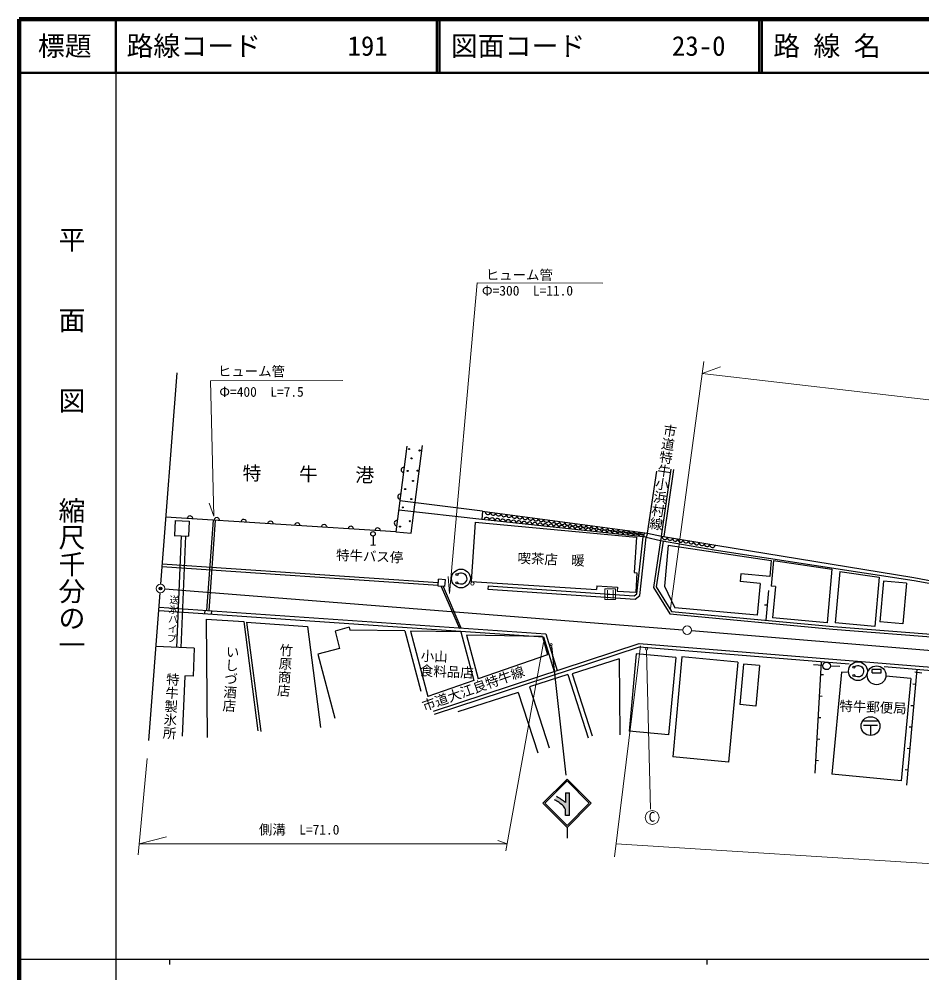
# Model space of a CAD drawing. Units: millimetres, scale not verified. Extents: x 40000 to 680000, y 20000 to 380000.
# Drawn here: x 40000 to 208061, y 202409 to 380000 of the extents above; entities that cross this region are included whole.
import ezdxf
from ezdxf.enums import TextEntityAlignment as Align

# ---------------------------------------------------------------- set-up
doc = ezdxf.new("R2010")
doc.units = ezdxf.units.MM
doc.header["$LTSCALE"] = 1000
doc.header["$PDMODE"] = 32
doc.header["$PDSIZE"] = 500
for name, color, linetype, lineweight in [('M-BGD', 7, 'Continuous', 25), ('M-BGD-EXST', 7, 'Continuous', 25), ('M-BGD-HTXT', 7, 'Continuous', 13), ('M-BGD-RSTR', 7, 'Continuous', 13), ('M-STR-HTXT', 7, 'Continuous', 13), ('M-STR-STRC', 7, 'Continuous', 25), ('M-TTL', 2, 'Continuous', 140), ('M-TTL-BAND', 7, 'Continuous', 25), ('M-TTL-LINE', 7, 'Continuous', 50), ('M-TTL-TXT', 7, 'Continuous', 50)]:
    doc.layers.add(name, color=color, linetype=linetype, lineweight=lineweight)
doc.layers.add('M-OTRS', color=6, linetype='Continuous')
doc.styles.add('@ＭＳ ゴシック', font='')
doc.styles.add('ＭＳ ゴシック', font='')
doc.styles.get('@ＭＳ ゴシック').set_extended_font_data('@MS Gothic')
doc.styles.get('ＭＳ ゴシック').set_extended_font_data('MS Gothic')

msp = doc.modelspace()

# ---------------------------------------------------------------- hatches: boundary and pattern name
at = {"layer": 'M-STR-STRC'}
msp.add_hatch(color=256, dxfattribs=at).paths.add_polyline_path([(142462, 235913), (142462, 231743), (141701, 231743), (141701, 232616), (141702, 232621), (141702, 232637), (141702, 232654), (141702, 232671), (141702, 232688), (141701, 232705), (141701, 232722), (141699, 232739), (141698, 232756), (141696, 232773), (141694, 232790), (141692, 232807), (141689, 232823), (141686, 232840), (141683, 232857), (141679, 232873), (141675, 232890), (141671, 232906), (141667, 232923), (141662, 232939), (141657, 232955), (141652, 232971), (141646, 232987), (141640, 233003), (141634, 233019), (141628, 233035), (141621, 233050), (141614, 233066), (141607, 233081), (141600, 233096), (141592, 233112), (141584, 233126), (141576, 233141), (141567, 233156), (141558, 233171), (141549, 233185), (141540, 233199), (141531, 233213), (141521, 233227), (141511, 233241), (141501, 233254), (141490, 233268), (141479, 233281), (141469, 233294), (141457, 233307), (141446, 233319), (141434, 233332), (141423, 233344), (141411, 233356), (141398, 233367), (141386, 233379), (141373, 233390), (141361, 233401), (141348, 233412), (141334, 233423), (141321, 233433), (141279, 233477), (141205, 233551), (141129, 233624), (141052, 233696), (140974, 233766), (140895, 233835), (140815, 233902), (140733, 233969), (140650, 234033), (140567, 234097), (140482, 234158), (140396, 234219), (140309, 234277), (140220, 234335), (140131, 234390), (140041, 234445), (139950, 234497), (139859, 234548), (139766, 234597), (139672, 234645), (140025, 235237), (140162, 235166), (140298, 235093), (140433, 235017), (140566, 234939), (140698, 234859), (140828, 234776), (140958, 234691), (141085, 234604), (141211, 234514), (141336, 234423), (141458, 234329), (141580, 234233), (141699, 234135), (141730, 234110), (141730, 235913)])

# ---------------------------------------------------------------- linework, layer by layer
at = {"layer": 'M-BGD'}
for p, q in [((69357, 314159), (66335, 274797)), ((112207, 300503), (110140, 284540)), ((112994, 284300), (115095, 300605)), ((156986, 284310), (158717, 295801)), ((159589, 283716), (161411, 296212)), ((160084, 283644), (161906, 296140)), ((126294, 288375), (110889, 290323)), ((126157, 286822), (110662, 288574)), ((126294, 288375), (126157, 286822)), ((126294, 288375), (156986, 284310)), ((110140, 284540), (67344, 287280)), ((69036, 286649), (68910, 283875)), ((69036, 286649), (71665, 286530)), ((71665, 286530), (71539, 283756)), ((74980, 269869), (76164, 286716)), ((75379, 269842), (76563, 286690)), ((124881, 286328), (124156, 275303)), ((124881, 286328), (154923, 283510)), ((156758, 283533), (126157, 286822)), ((110140, 284540), (112994, 284300)), ((156986, 284310), (156758, 283533)), ((156986, 284310), (159589, 283716)), ((68881, 283876), (71539, 283756)), ((69359, 262991), (70261, 283814)), ((70159, 262957), (71060, 283777)), ((105887, 283748), (105912, 282082)), ((154923, 283510), (154491, 276944)), ((154986, 272987), (156161, 283599)), ((155555, 272671), (156758, 283533)), ((156758, 283533), (159418, 282900)), ((159418, 282900), (158081, 274175)), ((159912, 282824), (158604, 274281)), ((159589, 283716), (159418, 282900)), ((159418, 282900), (169375, 281210)), ((159589, 283716), (169683, 282026)), ((105496, 282075), (106329, 282088)), ((160814, 282055), (160123, 274420)), ((160814, 282055), (180029, 279213)), ((169375, 281210), (206598, 275501)), ((169683, 282026), (206553, 276003)), ((180029, 279213), (179759, 276233)), ((180456, 279173), (180024, 274403)), ((180456, 279173), (191301, 277592)), ((66598, 278053), (118007, 274580)), ((66631, 278552), (118039, 275079)), ((191301, 277592), (190397, 267606)), ((192781, 277134), (191918, 267595)), ((192781, 277134), (200117, 276086)), ((117996, 274411), (118079, 275697)), ((119356, 275614), (118079, 275697)), ((119272, 274328), (119356, 275614)), ((121660, 276731), (121941, 276858)), ((121941, 276858), (122175, 276899)), ((122175, 276899), (122368, 276889)), ((122368, 276889), (122581, 276848)), ((122581, 276848), (122794, 276757)), ((122794, 276757), (122966, 276635)), ((122966, 276635), (123108, 276493)), ((123108, 276493), (123240, 276280)), ((123261, 275498), (123129, 275224)), ((123240, 276280), (123311, 276056)), ((123322, 275721), (123261, 275498)), ((123311, 276056), (123322, 275721)), ((124156, 275303), (147478, 273767)), ((154491, 276944), (155018, 276909)), ((155018, 276909), (154779, 273287)), ((174372, 276720), (174241, 275269)), ((177953, 274933), (174241, 275269)), ((179759, 276233), (174372, 276720)), ((200117, 276086), (199288, 266928)), ((200911, 275359), (200227, 267800)), ((205169, 274974), (200911, 275359)), ((206553, 276003), (233774, 270933)), ((206598, 275501), (233682, 270385)), ((119272, 274328), (117996, 274411)), ((118582, 274373), (121963, 266554)), ((118918, 274351), (122238, 266673)), ((121880, 274838), (121673, 274937)), ((122154, 274767), (121880, 274838)), ((122357, 274777), (122154, 274767)), ((122560, 274808), (122357, 274777)), ((122723, 274869), (122560, 274808)), ((122916, 275001), (122723, 274869)), ((123129, 275224), (122916, 275001)), ((127324, 274457), (127283, 273859)), ((127283, 273859), (154687, 271986)), ((127324, 274457), (154497, 272601)), ((147527, 274508), (147478, 273767)), ((147527, 274508), (151401, 274253)), ((151401, 274253), (151353, 273512)), ((151353, 273512), (154779, 273287)), ((158081, 274175), (161126, 269243)), ((158604, 274281), (161421, 269717)), ((160123, 274420), (162057, 270398)), ((177953, 274933), (177417, 269009)), ((179486, 273598), (178984, 268117)), ((180804, 274333), (180024, 274403)), ((180804, 274333), (180278, 268521)), ((205169, 274974), (204485, 267415)), ((66213, 273203), (64101, 245694)), ((154497, 272601), (154986, 272987)), ((154687, 271986), (155555, 272671)), ((66102, 270478), (138082, 265545)), ((177417, 269009), (162057, 270398)), ((179235, 270857), (178737, 270903)), ((66061, 269879), (137630, 264975)), ((74578, 269897), (74523, 269312)), ((74828, 268298), (75003, 246221)), ((74828, 268298), (81836, 267831)), ((75810, 269812), (75755, 269215)), ((161126, 269243), (191476, 266434)), ((161421, 269717), (191519, 266932)), ((190397, 267606), (180278, 268521)), ((81836, 267831), (84465, 247506)), ((82362, 267714), (84990, 247389)), ((82362, 267714), (93658, 266877)), ((93658, 266877), (96087, 248090)), ((101436, 266757), (98808, 266057)), ((101436, 266757), (101572, 266247)), ((191476, 266434), (231280, 263282)), ((191519, 266932), (231267, 263785)), ((199288, 266928), (191918, 267595)), ((204485, 267415), (200227, 267800)), ((98808, 266057), (99665, 262837)), ((111824, 266070), (101572, 266247)), ((111824, 266070), (114806, 254865)), ((112863, 266052), (116099, 253893)), ((122256, 265890), (112863, 266052)), ((122256, 265890), (124658, 256864)), ((123292, 265309), (125466, 257144)), ((137416, 265059), (123292, 265309)), ((137416, 265059), (138333, 261611)), ((137630, 264975), (139610, 258518)), ((138082, 265545), (140183, 258694)), ((72600, 262855), (65441, 263155)), ((72600, 262855), (72382, 257630)), ((99665, 262837), (95610, 261758)), ((117166, 251135), (155410, 263720)), ((117354, 250565), (155482, 263113)), ((155410, 263720), (228446, 257834)), ((155482, 263113), (194488, 259969)), ((95610, 261758), (98774, 249871)), ((138333, 261611), (125466, 257144)), ((154866, 261828), (153536, 247407)), ((162240, 261148), (154866, 261828)), ((162240, 261148), (160910, 246727)), ((163385, 261252), (161668, 242626)), ((173764, 260295), (163385, 261252)), ((151722, 260888), (142985, 258078)), ((151722, 260888), (151802, 246734)), ((173764, 260295), (172046, 241669)), ((174836, 259891), (174142, 252356)), ((177809, 259617), (174836, 259891)), ((177809, 259617), (177115, 252082)), ((189624, 259656), (187878, 259777)), ((188178, 239629), (189355, 260334)), ((191045, 259574), (192750, 259493)), ((195549, 259477), (195830, 259604)), ((195830, 259604), (196064, 259644)), ((196064, 259644), (196256, 259634)), ((196256, 259634), (196470, 259594)), ((196470, 259594), (196683, 259502)), ((196683, 259502), (196855, 259381)), ((196855, 259381), (196997, 259238)), ((201017, 259443), (228398, 257236)), ((70856, 257669), (70389, 246513)), ((72382, 257630), (70857, 257694)), ((142132, 257965), (135027, 255680)), ((142132, 257965), (145915, 246206)), ((142985, 258078), (146686, 246572)), ((189221, 257969), (189720, 257940)), ((193067, 258423), (191301, 239393)), ((194198, 258318), (193067, 258423)), ((195769, 257584), (195562, 257683)), ((196043, 257513), (195769, 257584)), ((196246, 257523), (196043, 257513)), ((196449, 257554), (196246, 257523)), ((196612, 257615), (196449, 257554)), ((196804, 257746), (196612, 257615)), ((197018, 257970), (196804, 257746)), ((196997, 259238), (197129, 259025)), ((197150, 258244), (197018, 257970)), ((197129, 259025), (197200, 258802)), ((197210, 258467), (197150, 258244)), ((197200, 258802), (197210, 258467)), ((198774, 258254), (198774, 258884)), ((200454, 258884), (198774, 258884)), ((198774, 258254), (200454, 258254)), ((200454, 258254), (200454, 258884)), ((205981, 257224), (201363, 257653)), ((207137, 258913), (205188, 237356)), ((208056, 258235), (206716, 258397)), ((124658, 256864), (116099, 253893)), ((205981, 257224), (204214, 238194)), ((206883, 256102), (206385, 256147)), ((132918, 254613), (121678, 250997)), ((132918, 254613), (136537, 243364)), ((135027, 255680), (138688, 244298)), ((188993, 253975), (189493, 253947)), ((177115, 252082), (174142, 252356)), ((206523, 252118), (206025, 252163)), ((188766, 249982), (189266, 249953)), ((197182, 249325), (199807, 249325)), ((160910, 246727), (153536, 247407)), ((199807, 248450), (197182, 248450)), ((198495, 248450), (198495, 246700)), ((206163, 248135), (205665, 248180)), ((188539, 245988), (189038, 245960)), ((205803, 244151), (205305, 244196)), ((172046, 241669), (161668, 242626)), ((188312, 241995), (188811, 241966)), ((205442, 240167), (204944, 240212)), ((204214, 238194), (191301, 239393))]:
    msp.add_line(p, q, dxfattribs=at)
for centre, radius in [((112604, 299946), 100), ((114568, 299672), 100), ((113060, 298210), 100), ((112330, 295881), 100), ((114202, 295927), 100), ((113334, 294008), 100), ((111873, 292501), 100), ((113015, 290628), 100), ((111416, 289076), 100), ((112741, 286518), 100), ((105880, 284165), 417), ((110914, 285513), 100), ((122261, 275848), 1750), ((121508, 276602), 200), ((121498, 275033), 200), ((190314, 259574), 700), ((196150, 258594), 1750), ((195397, 259347), 200), ((199621, 257822), 1750), ((195386, 257779), 200), ((198495, 248363), 1750)]:
    msp.add_circle(centre, radius, dxfattribs=at)
for centre, start, end in [((111630, 296050), 82.62291, 262.62291), ((110988, 291092), 82.62291, 262.62291), ((127265, 288246), 172.45563, 352.45563), ((128257, 288115), 172.45563, 352.45563), ((129248, 287984), 172.45563, 352.45563), ((130239, 287852), 172.45563, 352.45563), ((131231, 287721), 172.45563, 352.45563), ((71825, 286993), 356.33612, 176.33612), ((76814, 286674), 356.33612, 176.33612), ((81804, 286354), 356.33612, 176.33612), ((86794, 286035), 356.33612, 176.33612), ((91784, 285715), 356.33612, 176.33612), ((110346, 286133), 82.62291, 262.62291), ((127040, 286727), 353.86638, 173.86638), ((128034, 286620), 353.86638, 173.86638), ((129029, 286513), 353.86638, 173.86638), ((130023, 286406), 353.86638, 173.86638), ((131017, 286300), 353.86638, 173.86638), ((132011, 286193), 353.86638, 173.86638), ((132222, 287590), 172.45563, 352.45563), ((133006, 286086), 353.86638, 173.86638), ((133213, 287458), 172.45563, 352.45563), ((134000, 285979), 353.86638, 173.86638), ((134205, 287327), 172.45563, 352.45563), ((134994, 285872), 353.86638, 173.86638), ((135196, 287196), 172.45563, 352.45563), ((135989, 285765), 353.86638, 173.86638), ((136187, 287064), 172.45563, 352.45563), ((136983, 285659), 353.86638, 173.86638), ((137179, 286933), 172.45563, 352.45563), ((137977, 285552), 353.86638, 173.86638), ((138170, 286802), 172.45563, 352.45563), ((138971, 285445), 353.86638, 173.86638), ((139161, 286671), 172.45563, 352.45563), ((140153, 286539), 172.45563, 352.45563), ((141144, 286408), 172.45563, 352.45563), ((142135, 286277), 172.45563, 352.45563), ((143127, 286145), 172.45563, 352.45563), ((144118, 286014), 172.45563, 352.45563), ((145109, 285883), 172.45563, 352.45563), ((96774, 285396), 356.33612, 176.33612), ((101763, 285076), 356.33612, 176.33612), ((106753, 284757), 356.33612, 176.33612), ((139966, 285338), 353.86638, 173.86638), ((140960, 285231), 353.86638, 173.86638), ((141954, 285124), 353.86638, 173.86638), ((142948, 285017), 353.86638, 173.86638), ((143943, 284911), 353.86638, 173.86638), ((144937, 284804), 353.86638, 173.86638), ((145931, 284697), 353.86638, 173.86638), ((146101, 285752), 172.45563, 352.45563), ((146926, 284590), 353.86638, 173.86638), ((147092, 285620), 172.45563, 352.45563), ((147920, 284483), 353.86638, 173.86638), ((148083, 285489), 172.45563, 352.45563), ((148914, 284376), 353.86638, 173.86638), ((149075, 285358), 172.45563, 352.45563), ((149908, 284269), 353.86638, 173.86638), ((150066, 285226), 172.45563, 352.45563), ((150903, 284163), 353.86638, 173.86638), ((151058, 285095), 172.45563, 352.45563), ((151897, 284056), 353.86638, 173.86638), ((152049, 284964), 172.45563, 352.45563), ((152891, 283949), 353.86638, 173.86638), ((153040, 284832), 172.45563, 352.45563), ((153886, 283842), 353.86638, 173.86638), ((154032, 284701), 172.45563, 352.45563), ((154880, 283735), 353.86638, 173.86638), ((155023, 284570), 172.45563, 352.45563), ((156014, 284439), 172.45563, 352.45563), ((155874, 283628), 353.86638, 173.86638), ((160198, 283614), 170.49564, 350.49564), ((161184, 283449), 170.49564, 350.49564), ((162170, 283284), 170.49564, 350.49564), ((163157, 283119), 170.49564, 350.49564), ((164143, 282954), 170.49564, 350.49564), ((165129, 282789), 170.49564, 350.49564), ((166116, 282624), 170.49564, 350.49564), ((167102, 282458), 170.49564, 350.49564), ((168088, 282293), 170.49564, 350.49564), ((169074, 282128), 170.49564, 350.49564)]:
    msp.add_arc(centre, 500, start, end, dxfattribs=at)
at = {"layer": 'M-BGD-EXST'}
for p, q in [((67107, 273934), (163570, 266285)), ((165164, 266155), (226552, 261034))]:
    msp.add_line(p, q, dxfattribs=at)
at = {"layer": 'M-BGD-HTXT'}
for centre in [(66309, 273997), (164367, 266222)]:
    msp.add_circle(centre, 800, dxfattribs=at)
at = {"layer": 'M-BGD-RSTR'}
for p, q in [((149039, 273932), (151039, 273934)), ((149041, 271932), (149039, 273932)), ((149516, 273669), (149516, 272149)), ((150616, 273669), (150616, 272149)), ((151041, 271934), (151039, 273934)), ((149041, 271932), (151041, 271934)), ((149516, 272877), (150616, 272879))]:
    msp.add_line(p, q, dxfattribs=at)
msp.add_circle((157855, 231347), 1300, dxfattribs=at)
at = {"layer": 'M-OTRS'}
msp.add_point((66309, 273997), dxfattribs=at)
at = {"layer": 'M-STR-HTXT'}
for p, q in [((120099, 273073), (125296, 330885)), ((125296, 330885), (148640, 330845)), ((161266, 270272), (167437, 316229)), ((167137, 313997), (170563, 315255)), ((75604, 312616), (100287, 312697)), ((76253, 287445), (75604, 312616)), ((167137, 313997), (233653, 306242)), ((76253, 287445), (75360, 289840)), ((120099, 273073), (119856, 276240)), ((137597, 263939), (130614, 225127)), ((155704, 263330), (150832, 224031)), ((156821, 262437), (157551, 232881)), ((63871, 242340), (62142, 224383)), ((62338, 226426), (67444, 227725)), ((130848, 226426), (62338, 226426)), ((130848, 226426), (129112, 227035)), ((151129, 226426), (238687, 220945))]:
    msp.add_line(p, q, dxfattribs=at)
for centre, radius in [((124383, 274900), 300), ((139039, 263533), 200), ((156780, 262721), 200)]:
    msp.add_circle(centre, radius, dxfattribs=at)
at = {"layer": 'M-STR-STRC'}
for p, q in [((139099, 263188), (141779, 239235)), ((137498, 233998), (141998, 238498)), ((137852, 233998), (141998, 238145)), ((146499, 233998), (141998, 238498)), ((146145, 233998), (141998, 238145)), ((141730, 235913), (142462, 235913)), ((141730, 235913), (141730, 234110)), ((142418, 235913), (142418, 231743)), ((137498, 233998), (141998, 229497)), ((137852, 233998), (141998, 229851)), ((141998, 229851), (146145, 233998)), ((141999, 229498), (146499, 233998)), ((141701, 231743), (141701, 232616)), ((142462, 231743), (141701, 231743)), ((141999, 229498), (141999, 227498))]:
    msp.add_line(p, q, dxfattribs=at)
for centre, radius, start, end in [((136984, 229260), 6019, 43.89629, 63.46876), ((136027, 227337), 8854, 49.90061, 63.15746), ((140731, 232661), 972, 357.33268, 52.5929)]:
    msp.add_arc(centre, radius, start, end, dxfattribs=at)
at = {"layer": 'M-TTL'}
for p, q in [((40000, 380000), (40000, 20000)), ((680000, 380000), (40000, 380000))]:
    msp.add_line(p, q, dxfattribs=at)
at = {"layer": 'M-TTL-BAND'}
for p, q in [((58000, 370000), (58000, 20000)), ((40000, 205000), (579000, 205000)), ((68000, 205000), (68000, 204000)), ((168000, 205000), (168000, 204000))]:
    msp.add_line(p, q, dxfattribs=at)
at = {"layer": 'M-TTL-LINE'}
for p, q in [((58000, 380000), (58000, 370000)), ((117750, 380000), (117750, 370000)), ((118250, 380000), (118250, 370000)), ((177750, 380000), (177750, 370000)), ((178250, 380000), (178250, 370000)), ((40000, 370000), (680000, 370000))]:
    msp.add_line(p, q, dxfattribs=at)

# ---------------------------------------------------------------- texts
at = {"layer": 'M-BGD', "style": '@ＭＳ ゴシック'}
msp.add_text('市道特牛小浜村線', height=1833, rotation=261.602, dxfattribs=at).set_placement((158400, 284788), align=Align.MIDDLE_RIGHT)
at = {"layer": 'M-BGD', "style": 'ＭＳ ゴシック'}
for s, height, rotation, p in [('特\u3000\u3000牛\u3000\u3000港', 2566, 359.09, (93818, 293235)), ('市道大江良特牛線', 1833, 19.498, (125025, 253957))]:
    msp.add_text(s, height=height, rotation=rotation, dxfattribs=at).set_placement(p, align=Align.BOTTOM_CENTER)
at = {"layer": 'M-BGD'}
for s, height, rotation, style, p in [('特牛バス停', 1833, 357.731, 'ＭＳ ゴシック', (98960, 278766)), ('喫茶店\u3000暖', 1833, 357.731, 'ＭＳ ゴシック', (132738, 278198)), ('送氷パイプ', 1320, 266.422, '@ＭＳ ゴシック', (67868, 272854)), ('いしづ酒店', 1833, 266.422, '@ＭＳ ゴシック', (78343, 263517)), ('竹原商店', 1833, 266.422, '@ＭＳ ゴシック', (88330, 263842)), ('小山', 1833, 357.437, 'ＭＳ ゴシック', (114722, 260011)), ('食料品店', 1833, 357.437, 'ＭＳ ゴシック', (114559, 257250)), ('特牛製氷所', 1833, 266.422, '@ＭＳ ゴシック', (67219, 258401)), ('特牛郵便局', 1833, 357.731, 'ＭＳ ゴシック', (192661, 250672))]:
    msp.add_text(s, height=height, rotation=rotation, dxfattribs=dict(at, style=style)).set_placement(p, align=Align.BOTTOM_LEFT)
at = {"layer": 'M-STR-HTXT', "style": 'ＭＳ ゴシック'}
for s, rotation, p in [('ヒューム管', 359.9, (126863, 330921)), ('Φ=300\u3000L=11.0', 0.067, (126148, 327959)), ('ヒューム管', 359.9, (77008, 312976)), ('Φ=400\u3000L=7.5', 0.067, (77268, 309121)), ('側溝\u3000L=71.0', 359.9, (84641, 227639))]:
    msp.add_text(s, height=1833, rotation=rotation, dxfattribs=at).set_placement(p, align=Align.BOTTOM_LEFT)
msp.add_text('C', height=1833, dxfattribs=at).set_placement((157195, 230008), align=Align.BOTTOM_LEFT)
at = {"layer": 'M-TTL-BAND', "style": '@ＭＳ ゴシック'}
for s, p in [('平\u3000\u3000面\u3000\u3000図', (49777, 306475)), ('縮尺千分の一', (49777, 261030))]:
    msp.add_text(s, height=3666, rotation=270, dxfattribs=at).set_placement(p, align=Align.MIDDLE_RIGHT)
at = {"layer": 'M-TTL-TXT', "style": 'ＭＳ ゴシック'}
msp.add_text('標題', height=3666, dxfattribs=at).set_placement((48500, 375000), align=Align.MIDDLE_CENTER)
for s, p in [('路線コード', (60000, 375000)), ('191', (101142, 375000)), ('図面コード', (120380, 375000)), ('23-0', (161521, 375000)), ('路 線 名', (180380, 375000))]:
    msp.add_text(s, height=3666, dxfattribs=at).set_placement(p, align=Align.MIDDLE_LEFT)

doc.saveas('drawing.dxf')
